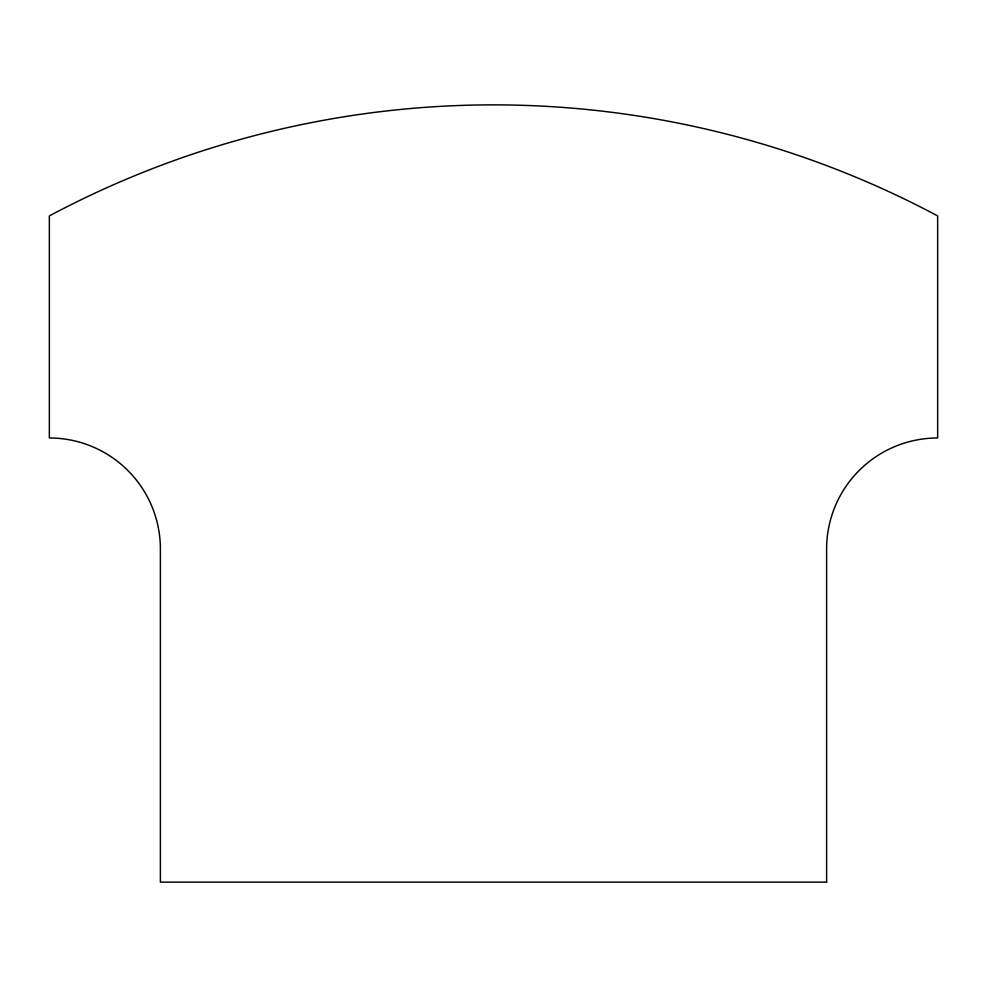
<?xml version="1.0" encoding="UTF-8"?>
<svg xmlns="http://www.w3.org/2000/svg" width="987" height="987" viewBox="0 0 987 987"><rect width="100%" height="100%" fill="white"/><g stroke="black" fill="none" stroke-linecap="round" stroke-linejoin="round"><path stroke-width="1.48" d="M826.612 882.131L160.387 882.131L160.387 549.019A111.037 111.037 0 0 0 49.35 437.981L49.35 215.906A943.831 943.831 0 0 1 937.65 215.906L937.65 437.981A111.037 111.037 0 0 0 826.612 549.019L826.612 882.131"/></g></svg>
